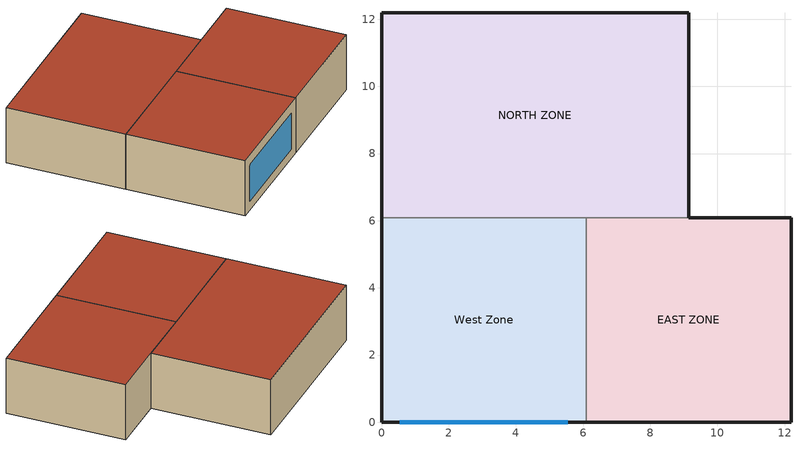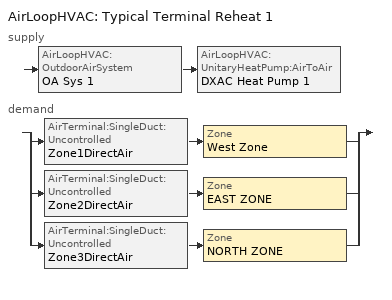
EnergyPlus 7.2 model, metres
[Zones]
West Zone
 floor adiabatic (FLOOR SLAB 8 IN): 0,0 0,6.1 6.1,6.1 6.1,0 z0
 wall outside (EXTWALL80): 0,6.1 0,0 6.1,0 z0:3.05
 wall to NORTH ZONE (PARTITION06): 6.1,6.1 0,6.1 z0:3.05
 wall to EAST ZONE (PARTITION06): 6.1,0 6.1,6.1 z0:3.05
 window (WIN-CON-LIGHT): 0.55,0 5.55,0 z0.5:2.5
 roof outside (ROOF34): 0,6.1 0,0 6.1,0 6.1,6.1 z3.05
EAST ZONE
 floor adiabatic (FLOOR SLAB 8 IN): 6.1,0 6.1,6.1 12.19,6.1 12.19,0 z0
 wall outside (EXTWALL80): 6.1,0 12.19,0 12.19,6.1 9.14,6.1 z0:3.05
 wall to NORTH ZONE (PARTITION06): 9.14,6.1 6.1,6.1 z0:3.05
 roof outside (ROOF34): 6.1,6.1 6.1,0 12.19,0 12.19,6.1 z3.05
NORTH ZONE
 floor adiabatic (FLOOR SLAB 8 IN): 0,6.1 0,12.19 9.14,12.19 9.14,6.1 z0
 wall outside (EXTWALL80): 9.14,6.1 9.14,12.19 0,12.19 0,6.1 z0:3.05
 roof outside (ROOF34): 0,12.19 0,6.1 9.14,6.1 9.14,12.19 z3.05
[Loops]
AirLoopHVAC 'Typical Terminal Reheat 1'
 supply: AirLoopHVAC:OutdoorAirSystem 'OA Sys 1' > AirLoopHVAC:UnitaryHeatPump:AirToAir 'DXAC Heat Pump 1'
 demand: split
  | AirTerminal:SingleDuct:Uncontrolled 'Zone1DirectAir' > Zone 'West Zone'
  | AirTerminal:SingleDuct:Uncontrolled 'Zone2DirectAir' > Zone 'EAST ZONE'
  | AirTerminal:SingleDuct:Uncontrolled 'Zone3DirectAir' > Zone 'NORTH ZONE'
[Building]
NONE: North Axis {deg}=0; Terrain=Suburbs; Loads Convergence Tolerance Value=0.04; Temperature Convergence Tolerance Value {deltaC}=0.4; Solar Distribution=FullInteriorAndExterior; Maximum Number of Warmup Days=25; Minimum Number of Warmup Days=6
[Site:Location]
Chanute AFB IL: Latitude {deg}=40.3; Longitude {deg}=-88.13; Time Zone {hr}=-6; Elevation {m}=229.51
[SizingPeriod:DesignDay] Day of Month=21; Day Type=Monday; Humidity Condition Type=Wetbulb; Rain Indicator=No; Snow Indicator=No; Daylight Saving Time Indicator=No; Solar Model Indicator=ASHRAEClearSky
Name | Month | Maximum Dry-Bulb Temperature {C} | Daily Dry-Bulb Temperature Range {deltaC} | Wetbulb or DewPoint at Maximum Dry-Bulb {C} | Barometric Pressure {Pa} | Wind Speed {m/s} | Wind Direction {deg} | Sky Clearness
CHANUTE AFB ILLINOIS WINTER | 1 | 7.77778 | 15 | 7.77778 | 99782.25 | 5.659628 | 326 | 0
CHANUTE AFB ILLINOIS SPRING | 4 | 23 | 8 | 17.2 | 99433.54 | 3.807968 | 213 | 0.98
CHANUTE AFB ILLINOIS SUMMER | 7 | 32.77778 | 12.77778 | 22.77778 | 99433.54 | 3.807968 | 213 | 0.98
[Site:GroundTemperature:BuildingSurface]
20.03, 20.03, 20.13, 20.3, 20.43, 20.52, 20.62, 20.77, 20.78, 20.55, 20.44, 20.2
[Material] Thermal Absorptance=0.9
Name | Roughness | Thickness {m} | Conductivity {W/m-K} | Density {kg/m3} | Specific Heat {J/kg-K} | Solar Absorptance | Visible Absorptance
A1 - 1 IN STUCCO | Smooth | 0.0253898 | 0.691831 | 1858.142 | 836.8 | 0.92 | 0.92
C4 - 4 IN COMMON BRICK | Rough | 0.101498 | 0.726422 | 1922.216 | 836.8 | 0.76 | 0.76
E1 - 3 / 4 IN PLASTER OR GYP BOARD | Smooth | 0.01905 | 0.726422 | 1601.846 | 836.8 | 0.92 | 0.92
C6 - 8 IN CLAY TILE | Smooth | 0.203302 | 0.570761 | 1121.292 | 836.8 | 0.82 | 0.82
C10 - 8 IN HW CONCRETE | MediumRough | 0.203302 | 1.729577 | 2242.585 | 836.8 | 0.65 | 0.65
E2 - 1 / 2 IN SLAG OR STONE | Rough | 0.0127102 | 1.435549 | 881.0155 | 1673.6 | 0.55 | 0.55
E3 - 3 / 8 IN FELT AND MEMBRANE | Rough | 0.00954024 | 0.190253 | 1121.292 | 1673.6 | 0.75 | 0.75
B5 - 1 IN DENSE INSULATION | VeryRough | 0.0253898 | 0.0432394 | 91.30524 | 836.8 | 0.5 | 0.5
C12 - 2 IN HW CONCRETE | MediumRough | 0.0509016 | 1.729577 | 2242.585 | 836.8 | 0.65 | 0.65
[WindowMaterial:Glazing]
WIN-LAY-GLASS-LIGHT: Optical Data Type=SpectralAverage; Thickness {m}=0.003; Solar Transmittance at Normal Incidence=0.9; Front Side Solar Reflectance at Normal Incidence=0.031; Back Side Solar Reflectance at Normal Incidence=0.031; Visible Transmittance at Normal Incidence=0.9; Front Side Visible Reflectance at Normal Incidence=0.05; Back Side Visible Reflectance at Normal Incidence=0.05; Infrared Transmittance at Normal Incidence=0; Front Side Infrared Hemispherical Emissivity=0.84; Back Side Infrared Hemispherical Emissivity=0.84; Conductivity {W/m-K}=0.9
[Construction]
EXTWALL80: A1 - 1 IN STUCCO, C4 - 4 IN COMMON BRICK, E1 - 3 / 4 IN PLASTER OR GYP BOARD
PARTITION06: E1 - 3 / 4 IN PLASTER OR GYP BOARD, C6 - 8 IN CLAY TILE, E1 - 3 / 4 IN PLASTER OR GYP BOARD
FLOOR SLAB 8 IN: C10 - 8 IN HW CONCRETE
ROOF34: E2 - 1 / 2 IN SLAG OR STONE, E3 - 3 / 8 IN FELT AND MEMBRANE, B5 - 1 IN DENSE INSULATION, C12 - 2 IN HW CONCRETE
WIN-CON-LIGHT: WIN-LAY-GLASS-LIGHT
[Zone] Type=1; Multiplier=1; Ceiling Height {m}=autocalculate; Volume {m3}=autocalculate
West Zone; EAST ZONE; NORTH ZONE
[People] Number of People Schedule=Office Occupancy; Number of People Calculation Method=people; Fraction Radiant=0.3; Activity Level Schedule=Activity Sch; Carbon Dioxide Generation Rate {m3/s-W}=3.82E-8; Mean Radiant Temperature Calculation Type=zoneaveraged; Work Efficiency Schedule=Work Eff Sch; Clothing Insulation Schedule=Clothing Sch; Air Velocity Schedule=Air Velo Sch; Thermal Comfort Model 1 Type=FANGER
Name | Zone or ZoneList | Number of People
WestPeople | West Zone | 3
EastPeople | EAST ZONE | 3
NorthPeople | NORTH ZONE | 4
[Lights] Schedule=Office Lighting; Design Level Calculation Method=LightingLevel; Return Air Fraction=0; Fraction Radiant=0.2; Fraction Visible=0.2; Fraction Replaceable=0
Name | Zone or ZoneList | Lighting Level {W}
EAST ZONE Lights 1 | EAST ZONE | 1464.375
NORTH ZONE Lights 1 | NORTH ZONE | 878.6252
[ElectricEquipment] Schedule=Intermittent; Design Level Calculation Method=EquipmentLevel; Fraction Latent=0; Fraction Radiant=0.3; Fraction Lost=0
Name | Zone or ZoneList | Design Level {W}
West Zone ElecEq 1 | West Zone | 2928.751
EAST ZONE ElecEq 1 | EAST ZONE | 1464.375
NORTH ZONE ElecEq 1 | NORTH ZONE | 2928.751
[AirLoopHVAC]
Typical Terminal Reheat 1: Design Supply Air Flow Rate {m3/s}=1.7
[AvailabilityManager:Scheduled]
Name | Schedule
Heat Pump 1 Avail | FanAndCoilAvailSched
Outdoor Air 1 Avail | OutdoorAirAvailSched
[Controller:OutdoorAir]
OA Controller 1: Minimum Outdoor Air Flow Rate {m3/s}=0.0935; Maximum Outdoor Air Flow Rate {m3/s}=1.7; Economizer Control Type=FixedDryBulb; Economizer Control Action Type=ModulateFlow; Economizer Maximum Limit Dry-Bulb Temperature {C}=21; Lockout Type=LockoutWithCompressor; Minimum Limit Type=FixedMinimum; Minimum Outdoor Air Schedule=OAFractionSched
[Zone equipment]
West Zone: Zone1DirectAir
EAST ZONE: Zone2DirectAir
NORTH ZONE: Zone3DirectAir
[AirLoopHVAC:UnitaryHeatPump:AirToAir]
DXAC Heat Pump 1: Availability Schedule=FanAndCoilAvailSched; Supply Air Flow Rate During Cooling Operation {m3/s}=1.7; Supply Air Flow Rate During Heating Operation {m3/s}=1.7; Supply Air Flow Rate When No Cooling or Heating is Needed {m3/s}=0; Controlling Zone or Thermostat Location=East Zone; Supply Air Fan=Supply Fan 1; Heating Coil=Heat Pump DX Heating Coil 1; Cooling Coil=Heat Pump ACDXCoil 1; Supplemental Heating Coil=Heat Pump DX Supp Heating Coil 1; Maximum Supply Air Temperature from Supplemental Heater {C}=50; Maximum Outdoor Dry-Bulb Temperature for Supplemental Heater Operation {C}=21; Fan Placement=BlowThrough; Supply Air Fan Operating Mode Schedule=CyclingFanSchedule
[AirTerminal:SingleDuct:Uncontrolled] Availability Schedule=FanAndCoilAvailSched
Name | Maximum Air Flow Rate {m3/s}
Zone1DirectAir; Zone3DirectAir | 0.612
Zone2DirectAir | 0.476
[ZoneControl:Thermostat]
Zone 2 Thermostat: Zone or ZoneList=EAST ZONE; Control Type Schedule=Zone Control Type Sched; Control 1=Heating Setpoint with SB; Control 2=Cooling Setpoint with SB
[ThermostatSetpoint:SingleHeating]
Heating Setpoint with SB: Setpoint Temperature Schedule=Heating Setpoints
[ThermostatSetpoint:SingleCooling]
Cooling Setpoint with SB: Setpoint Temperature Schedule=Cooling Setpoints
[Coil:Heating:Gas]
Heat Pump DX Supp Heating Coil 1: Availability Schedule=FanAndCoilAvailSched; Gas Burner Efficiency=0.8; Nominal Capacity {W}=32000
[Coil:Cooling:DX:SingleSpeed]
Heat Pump ACDXCoil 1: Availability Schedule=FanAndCoilAvailSched; Rated Total Cooling Capacity {W}=32000; Rated Sensible Heat Ratio=0.75; Rated COP {W/W}=3; Rated Air Flow Rate {m3/s}=1.7; Total Cooling Capacity Function of Temperature Curve=HPACCoolCapFT; Total Cooling Capacity Function of Flow Fraction Curve=HPACCoolCapFFF; Energy Input Ratio Function of Temperature Curve=HPACCOOLEIRFT; Energy Input Ratio Function of Flow Fraction Curve=HPACCOOLEIRFFF; Part Load Fraction Correlation Curve=HPACCOOLPLFFPLR
[Coil:Heating:DX:SingleSpeed]
Heat Pump DX Heating Coil 1: Availability Schedule=FanAndCoilAvailSched; Rated Total Heating Capacity {W}=35000; Rated COP {W/W}=2.75; Rated Air Flow Rate {m3/s}=1.7; Total Heating Capacity Function of Temperature Curve=HPACHeatCapFT; Total Heating Capacity Function of Flow Fraction Curve=HPACHeatCapFFF; Energy Input Ratio Function of Temperature Curve=HPACHeatEIRFT; Energy Input Ratio Function of Flow Fraction Curve=HPACHeatEIRFFF; Part Load Fraction Correlation Curve=HPACCOOLPLFFPLR; Minimum Outdoor Dry-Bulb Temperature for Compressor Operation {C}=-5; Maximum Outdoor Dry-Bulb Temperature for Defrost Operation {C}=5; Crankcase Heater Capacity {W}=200; Maximum Outdoor Dry-Bulb Temperature for Crankcase Heater Operation {C}=10; Defrost Strategy=Resistive; Defrost Control=TIMED; Defrost Time Period Fraction=0.166667; Resistive Defrost Heater Capacity {W}=20000
[Fan:OnOff]
Supply Fan 1: Availability Schedule=FanAndCoilAvailSched; Fan Efficiency=0.7; Pressure Rise {Pa}=300; Maximum Flow Rate {m3/s}=1.7; Motor Efficiency=0.9; Motor In Airstream Fraction=1
[Schedule:Compact]
Activity Sch: Through: 12/31, For: Alldays, Until: 24:00, 131.8
Work Eff Sch: Through: 12/31, For: Alldays, Until: 24:00, 0
Clothing Sch: Through: 12/31, For: Alldays, Until: 24:00, 1
Air Velo Sch: Through: 12/31, For: Alldays, Until: 24:00, 0.137
Office Occupancy: Through: 12/31, For: Weekdays, Until: 6:00, 0, Until: 7:00, 0.1, Until: 8:00, 0.5, Until: 12:00, 1, Until: 13:00, 0.5, Until: 16:00, 1, Until: 17:00, 0.5, Until: 18:00, 0.1, Until: 24:00, 0, For: Weekends Holidays CustomDay1 CustomDay2 SummerDesignDay WinterDesignDay, Until: 24:00, 0
Intermittent: Through: 12/31, For: Weekdays, Until: 8:00, 0, Until: 18:00, 1, Until: 24:00, 0, For: Weekends Holidays CustomDay1 CustomDay2 SummerDesignDay WinterDesignDay, Until: 24:00, 0
Office Lighting: Through: 12/31, For: Weekdays, Until: 6:00, 0.05, Until: 7:00, 0.2, Until: 17:00, 1, Until: 18:00, 0.5, Until: 24:00, 0.05, For: Weekends Holidays CustomDay1 CustomDay2 SummerDesignDay WinterDesignDay, Until: 24:00, 0.05
FANANDCOILAVAILSCHED: Through: 3/31, For: Alldays, Until: 24:00, 1, Through: 9/30, For: Weekdays, Until: 7:00, 0, Until: 17:00, 1, Until: 24:00, 0, For: Weekends Holidays SummerDesignDay WinterDesignDay CustomDay1 CustomDay2, Until: 24:00, 0, Through: 12/31, For: Alldays, Until: 24:00, 1
OUTDOORAIRAVAILSCHED: Through: 12/31, For: Weekdays, Until: 7:00, 0, Until: 17:00, 1, Until: 24:00, 0, For: Weekends Holidays SummerDesignDay WinterDesignDay CustomDay1 CustomDay2, Until: 24:00, 0
OAFRACTIONSCHED: Through: 12/31, For: Alldays, Until: 7:00, 0.02, Until: 17:00, 1, Until: 24:00, 0.02
HEATING SETPOINTS: Through: 12/31, For: Alldays, Until: 7:00, 15, Until: 17:00, 20, Until: 24:00, 15
COOLING SETPOINTS: Through: 12/31, For: Alldays, Until: 7:00, 30, Until: 17:00, 24, Until: 24:00, 30
ZONE CONTROL TYPE SCHED: Through: 3/31, For: Alldays, Until: 24:00, 1, Through: 9/30, For: Alldays, Until: 24:00, 2, Through: 12/31, For: Alldays, Until: 24:00, 1
CyclingFanSchedule: Through: 12/31, For: AllDays, Until: 24:00, 0
[Curve:Biquadratic] Minimum Value of x=12.77778; Maximum Value of x=23.88889; Minimum Value of y=18; Maximum Value of y=46.11111; Input Unit Type for X=Temperature; Input Unit Type for Y=Temperature; Output Unit Type=Dimensionless
Name | Coefficient1 Constant | Coefficient2 x | Coefficient3 x**2 | Coefficient4 y | Coefficient5 y**2 | Coefficient6 x*y
HPACCoolCapFT | 0.766956 | 0.0107756 | -4.14703e-05 | 0.00134961 | -0.000261144 | 0.000457488
HPACCOOLEIRFT | 0.297145 | 0.0430933 | -0.000748766 | 0.00597727 | 0.000482112 | -0.000956448
[Curve:Cubic]
Name | Coefficient1 Constant | Coefficient2 x | Coefficient3 x**2 | Coefficient4 x**3 | Minimum Value of x | Maximum Value of x | Input Unit Type for X | Output Unit Type
HPACHeatCapFT | 0.758746 | 0.027626 | 0.000148716 | 3.4992e-06 | -20 | 20 | Temperature | Dimensionless
HPACHeatCapFFF | 0.84 | 0.16 | 0 | 0 | 0.5 | 1.5
HPACHeatEIRFT | 1.19248 | -0.0300438 | 0.00103745 | -2.3328e-05 | -20 | 20 | Temperature | Dimensionless
[Curve:Quadratic]
Name | Coefficient1 Constant | Coefficient2 x | Coefficient3 x**2 | Minimum Value of x | Maximum Value of x
HPACCoolCapFFF | 0.8 | 0.2 | 0 | 0.5 | 1.5
HPACCOOLEIRFFF | 1.156 | -0.1816 | 0.0256 | 0.5 | 1.5
HPACCOOLPLFFPLR | 0.85 | 0.15 | 0 | 0 | 1
HPACHeatEIRFFF | 1.3824 | -0.4336 | 0.0512 | 0 | 1
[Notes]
Basic file description: heat pump with outside air economizer; economizer locked out by compressor.
Run:      3 design days to demonstrate heating mode, economizer cooling and lockout, and cooling
without the compressor.
Building: Fictional 3 zone building with interzone partitions connecting all zones together.
No ground contact (all floors are "partitions").  Roofs exposed to outdoor environment.
There is one single pane window.
Internal: People, equipment, and lighting all at approximately "normal" levels and schedules.
System:   Heat pump using a single air loop serving 3 zones.  Heat pump configured with a
blow through fan, heat pump defrost is timed using a resistive heating element.
Heating set point during winter months is 20 C during occupied hours,
15 C set-back otherwise.  Cooling set point at 24 C during occupied hours only.
Cooling coil off all winter. This is a cycling (on/off) system.
System configuration is very basic -- air loop has a fan, heat pump cooling/heating
coil and a gas supplemental heating coil.
Minimum outdoor ventilation air is fixed at 5.5% of the supply design flow. This
minimum is scheduled off during unoccupied hours. There are outside air economizer
dampers which will operate to provide cooling when the outside temperature is
within the economizer settings.
Plant:    none
SolDis=FullInteriorAndExterior, Aniso, Detailed Interior and Exterior Convection
Notes: the first design day simulation illustrates (in the .csv file) all the modes of heating: supplemental
gas heating coil, heat pump, defrost.
The second design day illustrates all the economizer modes: hours 9 & 10 show cooling with outside
air only; hours 11 & 12 show the compressor locking out the economizer (the compressor needs to run
and signals the outside air dampers to go to minimum); the afternoon hours show the outside temperature
above the econo limit temperature.
The third design day is very hot and all cooling is by the DX unit.
